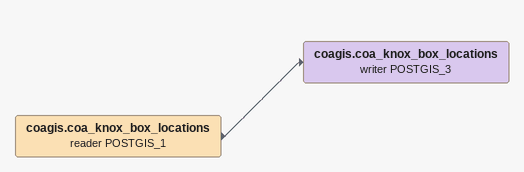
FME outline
coagis.coa_knox_box_locations (reader POSTGIS_1)
    -> coagis.coa_knox_box_locations (writer POSTGIS_3)
coagis.coa_knox_box_locations (writer POSTGIS_3)
